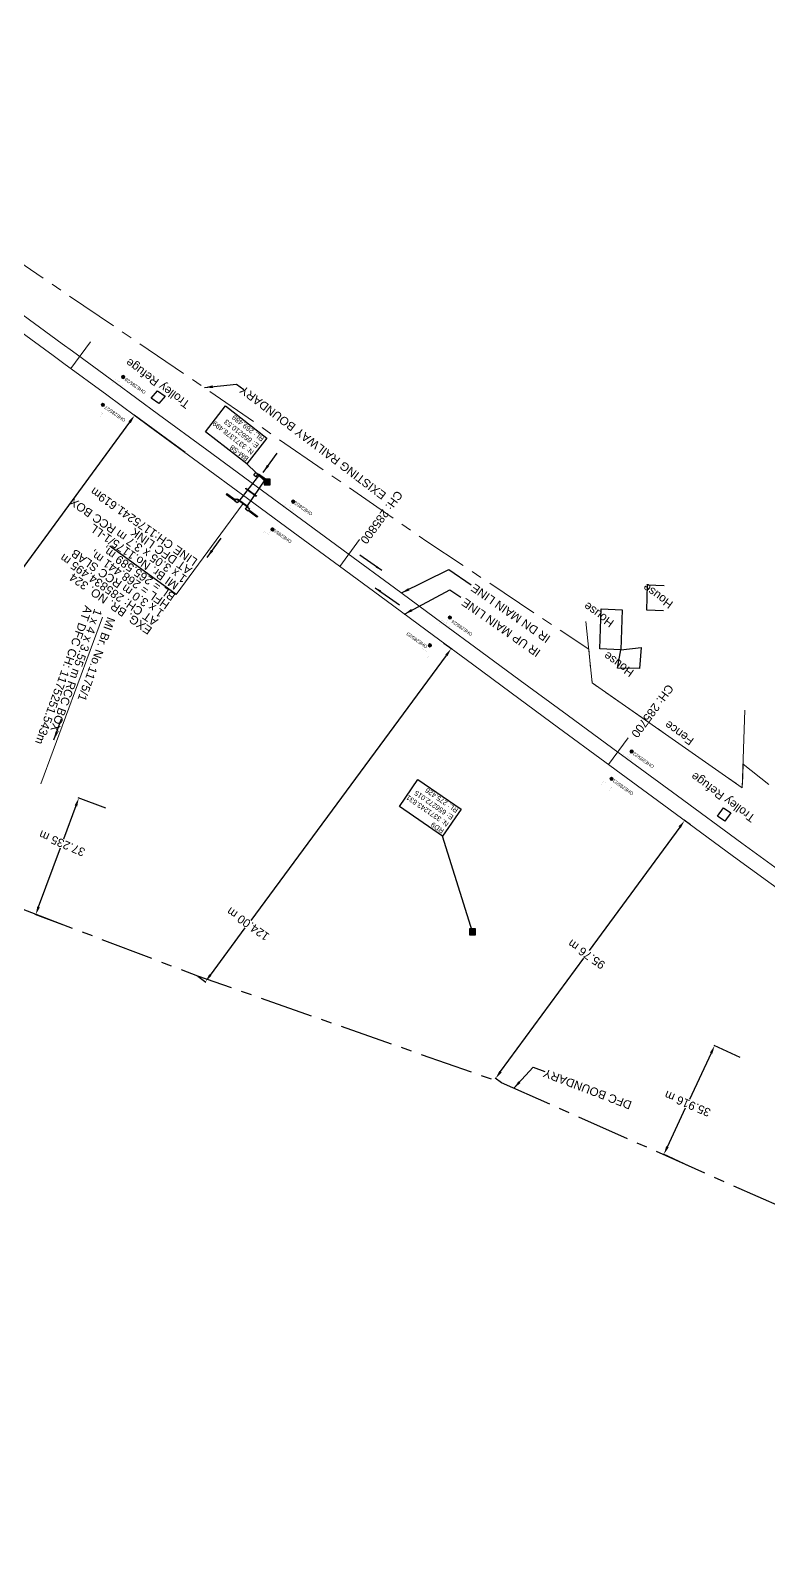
# Model space of a CAD drawing. Header units: metres. Extents: x 646303 to 662875, y 3366650 to 3378730.
# Drawn here: x 656139.7 to 656360.6, y 3371054.7 to 3371513.6 of the extents above; entities that cross this region are included whole.
import ezdxf
from ezdxf.enums import TextEntityAlignment as Align

# ---------------------------------------------------------------- set-up
doc = ezdxf.new("R2010")
doc.units = ezdxf.units.M
doc.header["$MEASUREMENT"] = 0
doc.header["$PDMODE"] = 3
doc.header["$PDSIZE"] = 0.5
doc.linetypes.add('CENTER', pattern=[50.8, 31.75, -6.35, 6.35, -6.35])
for name, color, linetype in [('Bench_Mark', 7, 'Continuous'), ('BRIDGE_PARAPET', 7, 'Continuous'), ('CULVERT_PARAPET', 7, 'Continuous'), ('DFCC Boundary', 6, 'CENTER'), ('RESIDENTIAL_BL_PUC', 251, 'Continuous'), ('RESIDENTIAL_BL_SEMI', 251, 'Continuous'), ('SFL_SOFFIT_LVL', 251, 'Continuous'), ('Side Details', 251, 'Continuous'), ('STYLEREMARK', 251, 'Continuous'), ('TROLLEY_STAND', 7, 'Continuous'), ('WING_WALL', 7, 'Continuous')]:
    doc.layers.add(name, color=color, linetype=linetype)
for name, color, linetype, lineweight in [('BOUNDARY DIMENTION', 10, 'Continuous', 0), ('BRIDGE DETAILS PLAN', 7, 'Continuous', 0), ('CANAL BOTTOM', 5, 'Continuous', 0), ('Existing Chainage', 7, 'Continuous', 0), ('Existing IR Track', 143, 'Continuous', 0), ('Existing Railway Boundary', 7, 'CENTER', 0), ('FENCE', 251, 'F-LINE', 0), ('flow direction', 7, 'Continuous', 0), ('OHE MAST', 8, 'Continuous', 0), ('OHE MAST TEXT', 8, 'Continuous', 0)]:
    doc.layers.add(name, color=color, linetype=linetype, lineweight=lineweight)
doc.styles.get("Standard").update_dxf_attribs({"font": 'arial.ttf'})
doc.styles.add('Style-Arial', font='arial.ttf')
doc.linetypes.add('F-LINE', pattern='A,0.6,["X",Standard,S=0.3,R=0,X=0,Y=-0.15],0.1', length=0.7)
doc.dimstyles.new('DIM', dxfattribs={"dimtxt": 2.5, "dimasz": 2.5, "dimexe": 0.18, "dimexo": 0.0625, "dimgap": 0.09, "dimtad": 0, "dimtih": 1, "dimtoh": 1, "dimdec": 3, "dimzin": 0, "dimdsep": 46, "dimtxsty": 'Standard', "dimcen": 0.09, "dimadec": 0, "dimazin": 0, "dimtfac": 1, "dimtdec": 3, "dimtofl": 0, "dimtmove": 0, "dimatfit": 3, "dimfxl": 1, "dimtolj": 1, "dimtzin": 0, "dimarcsym": 0})
doc.dimstyles.new('ISO-25', dxfattribs={"dimtxt": 2.5, "dimasz": 2.5, "dimexe": 1.25, "dimexo": 0.625, "dimtad": 1, "dimtxsty": 'Standard', "dimcen": 2.5, "dimadec": 0, "dimazin": 0, "dimtfac": 1, "dimtmove": 0, "dimatfit": 3, "dimfxl": 1, "dimarcsym": 0})

# ---------------------------------------------------------------- blocks, each defined once
blk = doc.blocks.new('OHE MAST')
h = blk.add_hatch(color=256)
edge = h.paths.add_edge_path()
edge.add_arc((0, 0), 0.514, 0, 360)
at = {"const_width": 0.01, "flags": 128}
for points in [[(1.5, 3.5), (1.5, 2), (-1.5, 2), (-1.5, 3.5)], [(0, 2), (0, 0)]]:
    blk.add_lwpolyline(points, dxfattribs=at)
blk.add_circle((0, 0), 0.514)
blk = doc.blocks.new('*D1461')
at = {"layer": 'BOUNDARY DIMENTION', "color": 0, "lineweight": -2, "transparency": 16777216}
for p, q in [((662242.98, 3367093.66), (662239.54, 3367088.19)), ((662244.85, 3367095.44), (662244.16, 3367095.87)), ((662233.82, 3367079.1), (662238.08, 3367085.88)), ((662233.03, 3367076.64), (662232.33, 3367077.07))]:
    blk.add_line(p, q, dxfattribs=at)
at = {"layer": 'BOUNDARY DIMENTION', "color": 0, "transparency": 16777216}
for points in [[(662242.62, 3367093.88), (662243.33, 3367093.44), (662244.31, 3367095.78)], [(662233.46, 3367079.32), (662234.17, 3367078.87), (662232.49, 3367076.98)]]:
    blk.add_solid(points, dxfattribs=at)
at = {"layer": 'Defpoints', "color": 0, "linetype": 'Continuous', "ltscale": 0.5, "transparency": 16777216}
for p in [(647418.1, 3377902.15), (647420.31, 3377900.52), (647398.68, 3377871.33)]:
    blk.add_point(p, dxfattribs=at)
at = {"layer": 'Defpoints', "color": 0, "transparency": 16777216}
for p in [(662244.31, 3367095.78), (662244.9, 3367095.41), (662233.08, 3367076.61)]:
    blk.add_point(p, dxfattribs=at)
at = {"layer": 'DFCC Boundary', "color": 0, "linetype": 'Continuous', "lineweight": -2, "ltscale": 0.5, "transparency": 16777216}
for p, q in [((647420.26, 3377900.55), (647417.96, 3377902.26)), ((647416.61, 3377900.14), (647413.17, 3377895.5)), ((647397.96, 3377874.97), (647411.54, 3377893.3)), ((647398.63, 3377871.36), (647396.32, 3377873.07))]:
    blk.add_line(p, q, dxfattribs=at)
at = {"layer": 'DFCC Boundary', "color": 0, "linetype": 'Continuous', "ltscale": 0.5, "transparency": 16777216}
for points in [[(647416.28, 3377900.39), (647416.95, 3377899.9), (647418.1, 3377902.15)], [(647397.62, 3377875.22), (647398.29, 3377874.72), (647396.47, 3377872.96)]]:
    blk.add_solid(points, dxfattribs=at)
at = {"layer": 'BOUNDARY DIMENTION', "color": 0, "transparency": 16777216, "insert": (662238.81, 3367087.03), "char_height": 2.5, "attachment_point": 5, "rotation": 145}
blk.add_mtext('\\A1;22.208 m', dxfattribs=at)
at = {"layer": 'DFCC Boundary', "color": 0, "linetype": 'Continuous', "ltscale": 0.5, "transparency": 16777216, "insert": (647412.36, 3377894.4), "char_height": 2.5, "attachment_point": 5, "rotation": 145}
blk.add_mtext('\\A1;36.332 m', dxfattribs=at)
blk = doc.blocks.new('*D1462')
at = {"layer": 'BOUNDARY DIMENTION', "color": 0, "lineweight": -2, "transparency": 16777216}
for p, q in [((662551.8, 3366887.49), (662550.44, 3366888.48)), ((662549.11, 3366886.35), (662541.43, 3366875.79)), ((662534.84, 3366866.73), (662539.82, 3366873.58)), ((662534.58, 3366863.83), (662533.22, 3366864.82))]:
    blk.add_line(p, q, dxfattribs=at)
at = {"layer": 'BOUNDARY DIMENTION', "color": 0, "transparency": 16777216}
for points in [[(662548.78, 3366886.6), (662549.45, 3366886.11), (662550.58, 3366888.38)], [(662534.5, 3366866.98), (662535.18, 3366866.49), (662533.37, 3366864.71)]]:
    blk.add_solid(points, dxfattribs=at)
at = {"layer": 'Defpoints', "color": 0, "linetype": 'Continuous', "ltscale": 0.5, "transparency": 16777216}
for p in [(647247.45, 3378028.49), (647249.19, 3378027.21), (647225.93, 3377999.21)]:
    blk.add_point(p, dxfattribs=at)
at = {"layer": 'Defpoints', "color": 0, "transparency": 16777216}
for p in [(662551.85, 3366887.45), (662533.37, 3366864.71), (662534.63, 3366863.79)]:
    blk.add_point(p, dxfattribs=at)
at = {"layer": 'DFCC Boundary', "color": 0, "linetype": 'Continuous', "lineweight": -2, "ltscale": 0.5, "transparency": 16777216}
for p, q in [((647247.71, 3378025.19), (647242.02, 3378017.45)), ((647247.5, 3378028.45), (647249.34, 3378027.1)), ((647229.16, 3377999.94), (647240.4, 3378015.24)), ((647225.98, 3377999.17), (647227.82, 3377997.82))]:
    blk.add_line(p, q, dxfattribs=at)
at = {"layer": 'DFCC Boundary', "color": 0, "linetype": 'Continuous', "ltscale": 0.5, "transparency": 16777216}
for points in [[(647247.37, 3378025.44), (647248.05, 3378024.94), (647249.19, 3378027.21)], [(647228.82, 3378000.19), (647229.49, 3377999.7), (647227.68, 3377997.93)]]:
    blk.add_solid(points, dxfattribs=at)
at = {"layer": 'BOUNDARY DIMENTION', "color": 0, "transparency": 16777216, "insert": (662540.62, 3366874.68), "char_height": 2.5, "attachment_point": 5, "rotation": 145}
blk.add_mtext('\\A1;29.264 m', dxfattribs=at)
at = {"layer": 'DFCC Boundary', "color": 0, "linetype": 'Continuous', "ltscale": 0.5, "transparency": 16777216, "insert": (647241.21, 3378016.35), "char_height": 2.5, "attachment_point": 5, "rotation": 145}
blk.add_mtext('\\A1;36.332 m', dxfattribs=at)
blk = doc.blocks.new('*D1463')
at = {"layer": 'BOUNDARY DIMENTION', "color": 0, "lineweight": -2, "transparency": 16777216}
for p, q in [((662172.51, 3367140.93), (662173.68, 3367140.19)), ((662172.2, 3367138.17), (662169.01, 3367133.1)), ((662164.89, 3367126.55), (662167.55, 3367130.78)), ((662162.55, 3367125.07), (662163.71, 3367124.34))]:
    blk.add_line(p, q, dxfattribs=at)
at = {"layer": 'BOUNDARY DIMENTION', "color": 0, "transparency": 16777216}
for points in [[(662171.85, 3367138.39), (662172.55, 3367137.95), (662173.53, 3367140.29)], [(662164.54, 3367126.77), (662165.24, 3367126.33), (662163.56, 3367124.44)]]:
    blk.add_solid(points, dxfattribs=at)
at = {"layer": 'Defpoints', "color": 0, "linetype": 'Continuous', "ltscale": 0.5, "transparency": 16777216}
for p in [(647211.24, 3378055.28), (647211.52, 3378055.08), (647189.88, 3378025.9)]:
    blk.add_point(p, dxfattribs=at)
at = {"layer": 'Defpoints', "color": 0, "transparency": 16777216}
for p in [(662172.46, 3367140.96), (662173.53, 3367140.29), (662162.49, 3367125.11)]:
    blk.add_point(p, dxfattribs=at)
at = {"layer": 'DFCC Boundary', "color": 0, "linetype": 'Continuous', "lineweight": -2, "ltscale": 0.5, "transparency": 16777216}
for p, q in [((647209.75, 3378053.28), (647208.18, 3378051.16)), ((647211.47, 3378055.12), (647211.1, 3378055.39)), ((647191.09, 3378028.11), (647206.55, 3378048.96)), ((647189.83, 3378025.93), (647189.46, 3378026.21))]:
    blk.add_line(p, q, dxfattribs=at)
at = {"layer": 'DFCC Boundary', "color": 0, "linetype": 'Continuous', "ltscale": 0.5, "transparency": 16777216}
for points in [[(647209.42, 3378053.52), (647210.09, 3378053.03), (647211.24, 3378055.28)], [(647190.76, 3378028.36), (647191.43, 3378027.86), (647189.6, 3378026.1)]]:
    blk.add_solid(points, dxfattribs=at)
at = {"layer": 'BOUNDARY DIMENTION', "color": 0, "transparency": 16777216, "insert": (662168.28, 3367131.94), "char_height": 2.5, "attachment_point": 5, "rotation": 145}
blk.add_mtext('\\A1;18.726 m', dxfattribs=at)
at = {"layer": 'DFCC Boundary', "color": 0, "linetype": 'Continuous', "ltscale": 0.5, "transparency": 16777216, "insert": (647207.37, 3378050.06), "char_height": 2.5, "attachment_point": 5, "rotation": 145}
blk.add_mtext('\\A1;36.332 m', dxfattribs=at)
blk = doc.blocks.new('*D1522')
at = {"layer": 'BOUNDARY DIMENTION', "color": 0, "lineweight": -2, "transparency": 16777216}
for p, q in [((656352.12, 3371206.16), (656344.35, 3371209.79)), ((656343.45, 3371207.45), (656336.98, 3371193.56)), ((656330.38, 3371179.43), (656335.82, 3371191.08)), ((656336.93, 3371173.61), (656329.16, 3371177.24))]:
    blk.add_line(p, q, dxfattribs=at)
at = {"layer": 'BOUNDARY DIMENTION', "color": 0, "transparency": 16777216}
for points in [[(656343.08, 3371207.62), (656343.83, 3371207.27), (656344.51, 3371209.71)], [(656330, 3371179.61), (656330.76, 3371179.26), (656329.32, 3371177.17)]]:
    blk.add_solid(points, dxfattribs=at)
at = {"layer": 'Defpoints', "color": 0, "transparency": 16777216}
for p in [(656344.51, 3371209.71), (656352.18, 3371206.13), (656336.99, 3371173.59)]:
    blk.add_point(p, dxfattribs=at)
at = {"layer": 'BOUNDARY DIMENTION', "color": 0, "transparency": 16777216, "insert": (656336.4, 3371192.32), "char_height": 2.5, "attachment_point": 5, "rotation": 157}
blk.add_mtext('\\A1;35.916 m', dxfattribs=at)
blk = doc.blocks.new('*D1523')
at = {"layer": 'BOUNDARY DIMENTION', "color": 0, "lineweight": -2, "transparency": 16777216}
for p, q in [((656162.23, 3371280.85), (656153.92, 3371283.92)), ((656153.22, 3371281.51), (656149.54, 3371271.56)), ((656142.05, 3371251.27), (656148.59, 3371268.99)), ((656149.32, 3371245.92), (656141.01, 3371248.99))]:
    blk.add_line(p, q, dxfattribs=at)
at = {"layer": 'BOUNDARY DIMENTION', "color": 0, "transparency": 16777216}
for points in [[(656152.83, 3371281.66), (656153.61, 3371281.37), (656154.09, 3371283.86)], [(656141.66, 3371251.42), (656142.44, 3371251.13), (656141.18, 3371248.93)]]:
    blk.add_solid(points, dxfattribs=at)
at = {"layer": 'Defpoints', "color": 0, "transparency": 16777216}
for p in [(656154.09, 3371283.86), (656162.29, 3371280.83), (656149.38, 3371245.9)]:
    blk.add_point(p, dxfattribs=at)
at = {"layer": 'BOUNDARY DIMENTION', "color": 0, "transparency": 16777216, "insert": (656149.07, 3371270.27), "char_height": 2.5, "attachment_point": 5, "rotation": 157}
blk.add_mtext('\\A1;37.235 m', dxfattribs=at)
blk = doc.blocks.new('*D1778')
at = {"layer": 'Defpoints', "color": 0, "linetype": 'Continuous', "ltscale": 0.5, "transparency": 16777216}
for p in [(656335.53, 3371277.14), (656337.35, 3371275.81), (656280.73, 3371198.58)]:
    blk.add_point(p, dxfattribs=at)
at = {"layer": 'DFCC Boundary', "color": 0, "linetype": 'Continuous', "lineweight": -2, "ltscale": 0.5, "transparency": 16777216}
for p, q in [((656334.05, 3371275.13), (656306.95, 3371238.16)), ((656337.3, 3371275.85), (656335.38, 3371277.25)), ((656280.39, 3371201.93), (656305.33, 3371235.95)), ((656280.68, 3371198.62), (656278.76, 3371200.02))]:
    blk.add_line(p, q, dxfattribs=at)
at = {"layer": 'DFCC Boundary', "color": 0, "linetype": 'Continuous', "ltscale": 0.5, "transparency": 16777216}
for points in [[(656333.72, 3371275.37), (656334.39, 3371274.88), (656335.53, 3371277.14)], [(656280.05, 3371202.18), (656280.72, 3371201.68), (656278.91, 3371199.91)]]:
    blk.add_solid(points, dxfattribs=at)
at = {"layer": 'DFCC Boundary', "color": 0, "linetype": 'Continuous', "ltscale": 0.5, "transparency": 16777216, "insert": (656306.14, 3371237.05), "char_height": 2.5, "attachment_point": 5, "rotation": 145}
blk.add_mtext('\\A1;95.76 m', dxfattribs=at)
blk = doc.blocks.new('*D1779')
at = {"layer": 'Defpoints', "color": 0, "linetype": 'Continuous', "ltscale": 0.5, "transparency": 16777216}
for p in [(656263.37, 3371330.27), (656265.64, 3371328.6), (656189.72, 3371230.51)]:
    blk.add_point(p, dxfattribs=at)
at = {"layer": 'DFCC Boundary', "color": 0, "linetype": 'Continuous', "lineweight": -2, "ltscale": 0.5, "transparency": 16777216}
for p, q in [((656263.42, 3371330.24), (656265.79, 3371328.49)), ((656264.16, 3371326.58), (656205.57, 3371247.23)), ((656193.48, 3371230.85), (656203.95, 3371245.03)), ((656189.77, 3371230.48), (656192.14, 3371228.73))]:
    blk.add_line(p, q, dxfattribs=at)
at = {"layer": 'DFCC Boundary', "color": 0, "linetype": 'Continuous', "ltscale": 0.5, "transparency": 16777216}
for points in [[(656263.82, 3371326.83), (656264.49, 3371326.34), (656265.64, 3371328.6)], [(656193.14, 3371231.1), (656193.81, 3371230.6), (656191.99, 3371228.84)]]:
    blk.add_solid(points, dxfattribs=at)
at = {"layer": 'DFCC Boundary', "color": 0, "linetype": 'Continuous', "ltscale": 0.5, "transparency": 16777216, "insert": (656204.76, 3371246.13), "char_height": 2.5, "attachment_point": 5, "rotation": 145}
blk.add_mtext('\\A1;124.00 m', dxfattribs=at)
blk = doc.blocks.new('*D1780')
at = {"layer": 'Defpoints', "color": 0, "linetype": 'Continuous', "ltscale": 0.5, "transparency": 16777216}
for p in [(656170.78, 3371398.39), (656185.96, 3371387.24), (656096.9, 3371265.91)]:
    blk.add_point(p, dxfattribs=at)
at = {"layer": 'DFCC Boundary', "color": 0, "linetype": 'Continuous', "lineweight": -2, "ltscale": 0.5, "transparency": 16777216}
for p, q in [((656185.91, 3371387.28), (656170.63, 3371398.5)), ((656169.3, 3371396.37), (656098, 3371299.24)), ((656083.2, 3371279.07), (656096.38, 3371297.04)), ((656096.85, 3371265.95), (656081.57, 3371277.16))]:
    blk.add_line(p, q, dxfattribs=at)
at = {"layer": 'DFCC Boundary', "color": 0, "linetype": 'Continuous', "ltscale": 0.5, "transparency": 16777216}
for points in [[(656168.96, 3371396.62), (656169.64, 3371396.13), (656170.78, 3371398.39)], [(656082.86, 3371279.32), (656083.53, 3371278.83), (656081.72, 3371277.06)]]:
    blk.add_solid(points, dxfattribs=at)
at = {"layer": 'DFCC Boundary', "color": 0, "linetype": 'Continuous', "ltscale": 0.5, "transparency": 16777216, "insert": (656097.19, 3371298.14), "char_height": 2.5, "attachment_point": 5, "rotation": 145}
blk.add_mtext('\\A1;150.51 m', dxfattribs=at)
blk = doc.blocks.new('BM')
blk.add_hatch(color=256).paths.add_polyline_path([(-0.88, 0.88), (-0.88, -0.88), (0.88, -0.88), (0.88, 0.88)])
for p, q in [((0.88, 0.88), (-0.88, 0.88)), ((-0.88, 0.88), (-0.88, -0.88)), ((0.88, -0.88), (0.88, 0.88)), ((-0.88, -0.88), (0.88, -0.88))]:
    blk.add_line(p, q)

msp = doc.modelspace()

# ---------------------------------------------------------------- linework, layer by layer
msp.add_line((656183.2626, 3371344.7489), (656163.4261, 3371359.3095))
at = {"layer": 'BRIDGE DETAILS PLAN', "color": 10}
msp.add_line((656161.2055, 3371338.0505), (656142.7583, 3371288.1211), dxfattribs=at)
at = {"layer": 'BRIDGE DETAILS PLAN', "color": 7, "linetype": 'Continuous', "lineweight": 0, "flags": 128}
msp.add_lwpolyline([(656203.2635, 3371371.9972), (656183.2626, 3371344.7489)], dxfattribs=at)
at = {"layer": 'BRIDGE_PARAPET', "linetype": 'Continuous'}
msp.add_polyline3d([(656204.767, 3371370.91, 270.095), (656204.828, 3371371.023, 270.089), (656201.631, 3371373.335, 270.087), (656201.5699, 3371373.2219, 270.087)], close=True, dxfattribs=at)
at = {"layer": 'CULVERT_PARAPET', "linetype": 'Continuous'}
for points in [[(656210.174, 3371379.026, 269.65), (656207.793, 3371380.739, 269.667), (656207.911, 3371380.955, 268.448), (656210.292, 3371379.242, 268.448)], [(656204.081, 3371376.482, 269.839), (656204.096, 3371376.611, 269.808), (656207.265, 3371374.313, 269.805), (656207.2496, 3371374.1804, 269.805)]]:
    msp.add_polyline3d(points, close=True, dxfattribs=at)
at = {"layer": 'DFCC Boundary', "ltscale": 0.5, "flags": 128}
msp.add_lwpolyline([(662565.6431, 3366842.0459), (662548.217, 3366854.2838), (662532.9064, 3366864.9999), (662517.5595, 3366875.7415), (662503.9915, 3366885.2805), (662490.4749, 3366894.7833), (662474.3945, 3366906.0736), (662458.24, 3366917.4159), (662441.4584, 3366929.1606), (662424.5366, 3366941.0035), (662407.7649, 3366952.7786), (662401.9048, 3366956.8928), (662320.9687, 3367015.5234), (662173.0911, 3367118.297), (662018.0169, 3367217.942), (662022.9408, 3367225.2355), (661945.6773, 3367280.5926), (661744.5178, 3367412.7853), (661728.4159, 3367389.8783), (661409.5023, 3367613.7762), (661431.3001, 3367645.1669), (661427.7408, 3367647.6718), (661418.8583, 3367653.9104), (661409.9095, 3367660.1956), (661395.2505, 3367670.5394), (661384.8196, 3367677.9127), (661375.1078, 3367684.7268), (661367.5374, 3367690.0517), (661358.0886, 3367696.6907), (661348.6239, 3367703.3322), (661344.5162, 3367706.2202), (661344.9668, 3367706.8618), (661335.3627, 3367713.6144), (661327.3851, 3367719.2077), (661318.2791, 3367725.5812), (661309.8813, 3367731.4842), (661284.4315, 3367749.4044), (661267.3402, 3367761.4491), (661243.4783, 3367778.4888), (661216.7453, 3367741.0546), (661213.241, 3367743.5572), (661195.5836, 3367756.6071), (661177.9702, 3367769.626), (661156.4467, 3367785.8356), (661148.0607, 3367792.1995), (661133.6905, 3367803.0041), (661119.5191, 3367813.6733), (661105.6946, 3367823.9215), (661093.9054, 3367832.6241), (661077.5228, 3367844.5054), (661061.2799, 3367856.285), (661045.32, 3367867.5775), (661029.0726, 3367879.0734), (661013.2584, 3367890.1762), (660997.2782, 3367901.3956), (660980.9788, 3367912.8451), (660964.6327, 3367924.3276), (660947.3461, 3367936.4864), (660930.1333, 3367948.5934), (660912.5707, 3367960.9093), (660894.9306, 3367973.2796), (660877.6422, 3367985.4277), (660860.2634, 3367997.6393), (660842.9781, 3368009.8166), (660825.4983, 3368022.131), (660811.339, 3368032.2028), (660797.4119, 3368042.1094), (660782.5128, 3368052.5993), (660767.4808, 3368063.1827), (660751.0012, 3368074.7254), (660734.3125, 3368086.4147), (660719.3275, 3368096.9585), (660704.3795, 3368107.4761), (660688.7093, 3368118.477), (660672.9397, 3368129.5475), (660655.797, 3368141.5941), (660638.5652, 3368153.7032), (660622.8618, 3368164.7374), (660607.1396, 3368175.7847), (660591.9852, 3368186.3839), (660576.7315, 3368197.0526), (660560.3095, 3368208.6108), (660544.116, 3368220.0082), (660528.3397, 3368231.0748), (660512.5414, 3368242.1568), (660497.4509, 3368252.7533), (660482.4222, 3368263.3065), (660466.968, 3368274.1704), (660451.6169, 3368284.9618), (660435.5277, 3368296.2674), (660419.4587, 3368307.5588), (660403.2343, 3368318.9753), (660387.0692, 3368330.3501), (660371.9016, 3368340.9863), (660362.0092, 3368347.9233), (660341.7308, 3368362.192), (660326.8725, 3368372.6492), (660312.0627, 3368383.0453), (660297.0115, 3368393.6109), (660281.2321, 3368404.7091), (660265.4328, 3368415.8212), (660253.8818, 3368423.9326), (660242.0763, 3368432.2231), (660226.6332, 3368443.1155), (660211.0272, 3368454.1226), (660195.2302, 3368465.2236), (660179.3654, 3368476.3723), (660162.5154, 3368488.1794), (660145.4635, 3368500.1281), (660129.3603, 3368511.4565), (660113.1961, 3368522.8278), (660097.2382, 3368534.0507), (660081.2523, 3368545.2932), (660064.458, 3368557.1251), (660047.7677, 3368568.8837), (660032.4691, 3368579.6352), (660017.2758, 3368590.3126), (660000.1632, 3368602.3052), (659983.0731, 3368614.282), (659967.2319, 3368625.4031), (659951.3427, 3368636.5582), (659932.0647, 3368650.1756), (659913.1258, 3368663.5536), (659898.2493, 3368674.0163), (659881.7667, 3368685.6055), (659866.0047, 3368696.7435), (659850.3373, 3368707.8146), (659834.6333, 3368718.8575), (659818.6461, 3368730.0995), (659804.3398, 3368740.181), (659789.9481, 3368750.3227), (659772.9194, 3368762.3136), (659755.8766, 3368774.3145), (659741.0752, 3368784.7603), (659726.3396, 3368795.1596), (659712.011, 3368805.2432), (659697.6029, 3368815.3827), (659684.3535, 3368824.7302), (659671.1528, 3368834.0432), (659654.2885, 3368845.8933), (659636.8714, 3368858.1319), (659622.1467, 3368868.7872), (659608.2832, 3368878.8192), (659592.7424, 3368889.7844), (659576.9096, 3368900.9551), (659562.5868, 3368911.0537), (659553.5917, 3368917.3959), (659534.7433, 3368930.6917), (659521.2685, 3368940.2021), (659508.0292, 3368949.5538), (659494.8098, 3368958.8914), (659481.3273, 3368968.4018), (659467.9498, 3368977.8382), (659454.4923, 3368987.2582), (659440.7837, 3368996.854), (659425.5597, 3369007.614), (659410.0492, 3369018.5753), (659397.5675, 3369027.3641), (659384.5623, 3369036.5214), (659370.5054, 3369046.4276), (659356.4132, 3369056.3585), (659342.3201, 3369066.3092), (659331.8447, 3369073.7055), (659314.7098, 3369085.825), (659301.2296, 3369095.3614), (659287.1805, 3369105.2924), (659273.0852, 3369115.2561), (659259.8762, 3369124.5882), (659246.575, 3369133.9855), (659233.3676, 3369143.319), (659220.1207, 3369152.6803), (659206.3404, 3369162.3938), (659192.4106, 3369172.2127), (659178.3672, 3369182.1367), (659164.3785, 3369192.022), (659162.9385, 3369193.0388), (659183.6795, 3369222.4635), (659172.119, 3369230.6258), (659159.1298, 3369239.7969), (659148.6068, 3369247.2055), (659138.0069, 3369254.6684), (659119.1994, 3369267.9214), (659100.365, 3369281.1933), (659085.533, 3369291.6533), (659070.676, 3369302.1309), (659061.4534, 3369308.6334), (659052.1019, 3369315.2268), (659038.8969, 3369324.5617), (659025.7603, 3369333.8483), (659012.2746, 3369343.3047), (659000.2935, 3369351.7058), (658985.7542, 3369361.9126), (658972.701, 3369371.0824), (658959.9309, 3369380.1093), (658947.2513, 3369389.0721), (658932.3759, 3369399.5827), (658921.8345, 3369407.031), (658905.9406, 3369418.2511), (658894.3687, 3369426.4196), (658881.1048, 3369435.7663), (658867.8714, 3369445.0915), (658853.3089, 3369455.3761), (658838.9326, 3369465.5292), (658823.5657, 3369476.1988), (658807.8953, 3369487.0791), (658792.9935, 3369497.6726), (658789.1301, 3369500.4191), (658764.5252, 3369517.7675), (658750.6615, 3369527.5465), (658735.8772, 3369537.9899), (658721.0329, 3369548.4756), (658706.8044, 3369558.4963), (658692.4812, 3369568.5836), (658679.0099, 3369578.0951), (658665.5152, 3369587.6232), (658651.2818, 3369597.6569), (658636.9905, 3369607.7316), (658622.1701, 3369618.1873), (658607.4224, 3369628.5918), (658593.6263, 3369638.3112), (658579.8399, 3369648.0238), (658566.1309, 3369657.6871), (658552.3621, 3369667.3926), (658537.8692, 3369677.626), (658523.3279, 3369687.8934), (658509.6438, 3369697.5459), (658495.8531, 3369707.2734), (658481.9269, 3369717.1048), (658467.9459, 3369726.9748), (658454.4251, 3369736.5125), (658440.9599, 3369746.011), (658427.1565, 3369755.7285), (658413.3787, 3369765.428), (658398.646, 3369775.8103), (658383.9067, 3369786.1972), (658371.4552, 3369794.9743), (658359.0483, 3369803.72), (658345.546, 3369813.2195), (658332.0048, 3369822.7464), (658318.5168, 3369832.2514), (658305.0219, 3369841.7615), (658291.2617, 3369851.4373), (658277.4987, 3369861.115), (658264.1625, 3369870.4871), (658250.7424, 3369879.918), (658237.5823, 3369889.1736), (658224.3865, 3369898.4543), (658209.4318, 3369909.0033), (658194.5636, 3369919.4914), (658180.151, 3369929.6325), (658165.7287, 3369939.7804), (658156.9292, 3369945.9856), (658133.9487, 3369962.1448), (658109.9616, 3369979.0407), (658086.1386, 3369995.8212), (658069.4823, 3370007.553), (658052.6981, 3370019.3752), (658033.9581, 3370032.6043), (658015.0826, 3370045.9289), (657994.939, 3370060.1316), (657974.6985, 3370074.4026), (657960.2252, 3370084.5842), (657945.643, 3370094.8424), (657928.629, 3370106.7917), (657911.5911, 3370118.7415), (657890.9691, 3370133.2895), (657870.7134, 3370147.5792), (657850.3966, 3370161.8284), (657830.1146, 3370176.0529), (657812.1714, 3370188.7253), (657794.2418, 3370201.388), (657775.9501, 3370214.2546), (657757.6685, 3370227.1142), (657736.4935, 3370242.019), (657715.8063, 3370256.5806), (657697.09, 3370269.7238), (657676.8418, 3370283.9453), (657670.0518, 3370288.7482), (657661.5164, 3370294.7857), (657642.367, 3370308.2307), (657623.1765, 3370321.7045), (657605.0199, 3370334.4839), (657586.8248, 3370347.2905), (657568.2781, 3370360.3555), (657549.69, 3370373.4497), (657534.1551, 3370384.3835), (657518.595, 3370395.335), (657503.5822, 3370405.9238), (657488.6113, 3370416.483), (657477.4694, 3370424.3177), (657456.7199, 3370394.899), (657452.1854, 3370398.0875), (657436.4649, 3370409.1418), (657420.2829, 3370420.542), (657404.1975, 3370431.8742), (657387.5582, 3370443.5761), (657370.8643, 3370455.3165), (657356.3586, 3370465.5498), (657342.0257, 3370475.6612), (657334.1018, 3370481.2282), (657342.1648, 3370492.6732), (657327.3432, 3370503.0861), (657304.5869, 3370519.0736), (657286.4992, 3370531.7939), (657268.5013, 3370544.451), (657251.4778, 3370556.4153), (657234.5183, 3370568.3346), (657219.7856, 3370578.7204), (657205.1604, 3370589.0304), (657189.9505, 3370599.7163), (657174.7446, 3370610.3994), (657157.229, 3370622.7139), (657139.8436, 3370634.9368), (657122.2775, 3370647.282), (657104.8724, 3370659.514), (657088.6726, 3370670.9041), (657072.3463, 3370682.3832), (657052.4463, 3370696.3561), (657032.2468, 3370710.5392), (657017.2111, 3370721.1335), (657002.3465, 3370731.6074), (656985.5169, 3370743.3847), (656968.6279, 3370755.2036), (656952.6202, 3370766.4469), (656936.5129, 3370777.7603), (656917.7376, 3370790.961), (656898.7021, 3370804.3447), (656880.5471, 3370817.1216), (656862.3859, 3370829.9029), (656845.3825, 3370841.8619), (656828.6857, 3370853.6052), (656810.2968, 3370866.5434), (656792.0928, 3370879.3517), (656770.106, 3370894.8035), (656748.097, 3370910.271), (656728.4902, 3370924.0664), (656709.0221, 3370937.7643), (656692.8289, 3370949.1481), (656676.4723, 3370960.6469), (656657.4402, 3370974.0598), (656638.281, 3370987.5622), (656621.3401, 3370999.4861), (656604.5392, 3371011.3113), (656585.7485, 3371024.5046), (656566.9099, 3371037.7317), (656537.298, 3371058.585), (656532.701, 3371052.0376), (656368.7794, 3371159.4659), (656280.7288, 3371198.5806), (656189.7218, 3371230.5142), (656096.9021, 3371265.9123), (656004.8733, 3371310.8246), (655917.3616, 3371369.3401), (655838.0052, 3371438.656), (655768.8371, 3371518.5854), (655712.6719, 3371608.6179), (655647.9895, 3371736.3311)], dxfattribs=at)
at = {"layer": 'Existing Chainage', "color": 0, "linetype": 'Continuous', "lineweight": 13, "flags": 128}
for points in [[(656157.6147, 3371420.4924), (656151.6897, 3371412.4368)], [(656238.1896, 3371361.2525), (656232.2578, 3371353.2019)], [(656318.6533, 3371301.9155), (656312.7404, 3371293.8509)]]:
    msp.add_lwpolyline(points, dxfattribs=at)
at = {"layer": 'Existing IR Track', "flags": 128}
for points in [[(656134.0716, 3371430.9749), (656149.147, 3371419.8895), (656152.1577, 3371417.7012), (656164.9503, 3371408.2834), (656177.972, 3371398.698), (656192.4133, 3371388.068), (656207.1628, 3371377.2111), (656220.7826, 3371367.2435), (656234.7535, 3371356.9923), (656248.6524, 3371346.7572), (656262.7829, 3371336.3514), (656274.5028, 3371327.7315), (656286.2434, 3371319.0964), (656300.3071, 3371308.7573), (656313.9929, 3371298.696), (656333.3846, 3371284.4777), (656352.6935, 3371270.3203), (656369.09, 3371258.3463)], [(656131.5508, 3371427.2113), (656146.3741, 3371416.3431), (656149.5736, 3371413.9931), (656162.4374, 3371404.5317), (656175.3311, 3371395.0482), (656189.9178, 3371384.3411), (656204.5869, 3371373.5737), (656218.2717, 3371363.4988), (656232.1814, 3371353.2581), (656246.1265, 3371342.9832), (656260.2839, 3371332.552), (656271.9571, 3371323.9339), (656283.598, 3371315.3396), (656297.7319, 3371304.9155), (656311.5969, 3371294.6897), (656330.7961, 3371280.6127), (656350.2087, 3371266.3802), (656366.4943, 3371254.4723)]]:
    msp.add_lwpolyline(points, dxfattribs=at)
at = {"layer": 'Existing Railway Boundary', "ltscale": 0.5, "flags": 128}
msp.add_lwpolyline([(655695.3663, 3371793.5754), (655711.513, 3371783.725), (655837.338, 3371666.516), (655896.664, 3371625.403), (655948.651, 3371583.092), (656061.421, 3371499.73), (656120.179, 3371458.709), (656118.6808, 3371456.563), (656134.1953, 3371445.8056), (656188.091, 3371409.1919), (656258.3483, 3371360.6965), (656306.8076, 3371328.3967), (656307.819, 3371318.333), (656341.8204, 3371294.614), (656352.8104, 3371286.9291), (656353.0349, 3371293.9581), (656399.4885, 3371257.2079), (656467.3874, 3371205.4259), (656519.3943, 3371165.6705), (656561.1332, 3371134.4643), (656696.879, 3371057.135), (656765.103, 3370991.786), (657190.218, 3370693.611), (657248.163, 3370651.07), (657303.369, 3370611.936), (657357.203, 3370574.315), (657469.447, 3370495.885), (657520.561, 3370458.991), (657571.453, 3370422.647), (657746.082, 3370302.773), (657804.987, 3370261.127), (657862.698, 3370218.121), (657973.403, 3370140.319), (658020.448, 3370106.576)], dxfattribs=at)
at = {"layer": 'FENCE'}
for p, q in [((656307.819, 3371318.333, 268.703), (656305.9732, 3371336.6991, 268.1387)), ((656352.811, 3371286.947, 269.031), (656307.819, 3371318.333, 268.703)), ((656353.552, 3371310.149, 269.148), (656352.811, 3371286.947, 269.031))]:
    msp.add_line(p, q, dxfattribs=at)
at = {"layer": 'RESIDENTIAL_BL_PUC', "linetype": 'Continuous'}
msp.add_polyline3d([(656322.546, 3371328.912, 270.709), (656321.993, 3371322.663, 270.616), (656315.382, 3371322.756, 270.683), (656316.387, 3371328.213, 269.977)], close=True, dxfattribs=at)
at = {"layer": 'RESIDENTIAL_BL_SEMI', "linetype": 'Continuous'}
msp.add_polyline3d([(656329.1647, 3371339.9501, 270.042), (656324.168, 3371340.132, 270.042), (656324.443, 3371347.688, 270.093), (656329.4397, 3371347.5061, 270.093)], dxfattribs=at)
msp.add_polyline3d([(656316.807, 3371340.226, 270.105), (656316.387, 3371328.213, 269.977), (656310.156, 3371328.487, 269.989), (656310.576, 3371340.5007, 269.989)], close=True, dxfattribs=at)
at = {"layer": 'SFL_SOFFIT_LVL', "linetype": 'Continuous'}
for points in [[(656208.194, 3371380.762, 268.306), (656202.043, 3371372.763, 269.312)], [(656204.389, 3371371.052, 269.306), (656210.082, 3371379.427, 268.259)]]:
    msp.add_polyline3d(points, dxfattribs=at)
at = {"layer": 'STYLEREMARK'}
for p, q in [((656209.9836, 3371378.5741, 269.746), (656204.4162, 3371383.893, 397.8593)), ((656272.015, 3371243.831), (656263.0275, 3371272.4439, 397.8593))]:
    msp.add_line(p, q, dxfattribs=at)
at = {"layer": 'STYLEREMARK', "linetype": 'Continuous', "elevation": 397.8593}
for points in [[(656192.0103, 3371393.4954), (656198.0187, 3371401.2374), (656210.4122, 3371391.6191), (656204.4038, 3371383.8771)], [(656250.1056, 3371281.3398), (656255.6627, 3371289.4119), (656268.5846, 3371280.5159), (656263.0275, 3371272.4439)]]:
    msp.add_lwpolyline(points, close=True, dxfattribs=at)
at = {"layer": 'TROLLEY_STAND', "linetype": 'Continuous'}
for points in [[(656178.034, 3371401.94, 269.679), (656175.73, 3371403.609, 269.738), (656177.63, 3371405.821, 269.706), (656179.9345, 3371404.1516, 269.706)], [(656349.386, 3371279.437, 269.796), (656347.62, 3371276.952, 269.954), (656345.422, 3371278.436, 269.908), (656347.1904, 3371280.9243, 269.908)]]:
    msp.add_polyline3d(points, close=True, dxfattribs=at)
at = {"layer": 'WING_WALL', "linetype": 'Continuous'}
for points in [[(656207.139, 3371380.024, 269.75), (656206.469, 3371380.514, 269.755), (656207.076, 3371381.374, 269.757), (656207.746, 3371380.884, 269.757)], [(656200.778, 3371372.812, 269.759), (656198.319, 3371374.593, 269.739), (656198.465, 3371375.027, 269.752), (656200.9241, 3371373.246, 269.752)], [(656211.016, 3371378.479, 269.759), (656210.395, 3371377.627, 269.734), (656209.673, 3371378.148, 269.746), (656210.2942, 3371379.0002, 269.746)], [(656201.285, 3371373.42, 270.052), (656202.001, 3371372.843, 270.05), (656201.529, 3371372.205, 270.036), (656200.813, 3371372.782, 270.036)], [(656204.044, 3371370.38, 270.073), (656204.507, 3371371.031, 270.083), (656205.228, 3371370.431, 270.083), (656204.765, 3371369.7799, 270.083)], [(656207.373, 3371367.917, 269.741), (656205.003, 3371369.759, 269.748), (656205.317, 3371369.994, 269.831), (656207.687, 3371368.152, 269.831)]]:
    msp.add_polyline3d(points, close=True, dxfattribs=at)

# ---------------------------------------------------------------- block references
at = {"layer": 'Bench_Mark'}
for p in [(656210.5297, 3371378.4847, 268.9741), (656272.0147, 3371243.8167, 268.9741)]:
    msp.add_blockref('BM', p, dxfattribs=at)
at = {"layer": 'OHE MAST', "color": 2, "rotation": 143.3908318566117}
for p in [(656167.376, 3371409.929), (656161.314, 3371401.557), (656218.315, 3371372.598), (656212.068, 3371364.291), (656265.227, 3371337.882), (656259.248, 3371329.565), (656319.661, 3371297.784), (656313.661, 3371289.572)]:
    msp.add_blockref('OHE MAST', p, dxfattribs=at)

# ---------------------------------------------------------------- texts
at = {"layer": 'BRIDGE DETAILS PLAN', "color": 190}
for s, p in [('LINE CH:1175241.619m', (656189.8559, 3371355.2149)), ('1 x 3.05 x 3.7 m RCC BOX', (656186.6412, 3371350.0857)), (' MI Br. No.1175/1-LL', (656185.0338, 3371347.5212)), ('AT DFC LINK ', (656188.2486, 3371352.6503))]:
    msp.add_text(s, height=2.5, rotation=145, dxfattribs=at).set_placement(p)
at = {"layer": 'BRIDGE DETAILS PLAN'}
for s, p in [('AT CH: 285834.495 m', (656178.0345, 3371337.2182)), ('1 x 3.0 m RCC SLAB', (656179.7958, 3371339.749)), ('HFL = 268.441 m,', (656181.5292, 3371342.249)), ('BL = 265.589 m, ', (656183.2626, 3371344.7489)), ('EXG. BR. NO. 324', (656176.2745, 3371334.6581))]:
    msp.add_text(s, height=2.5, rotation=145, dxfattribs=at).set_placement(p)
at = {"layer": 'BRIDGE DETAILS PLAN', "color": 10}
for s, p in [('AT DFC CH: 1175251.543m', (656155.9484, 3371341.6957)), ('1 x 4 x 3.55 m RCC BOX', (656158.813, 3371340.7185)), (' MI Br. No.1175/1', (656163.0412, 3371339.1781))]:
    msp.add_text(s, height=2.5, rotation=250.001961, dxfattribs=at).set_placement(p)
at = {"layer": 'DFCC Boundary', "linetype": 'Continuous', "ltscale": 5}
msp.add_text('DFC BOUNDARY', height=2.5, rotation=159.16356, dxfattribs=at).set_placement((656319.9246, 3371192.8869))
at = {"layer": 'Existing Chainage', "color": 0, "linetype": 'Continuous', "lineweight": 0, "char_height": 2.5, "attachment_point": 6, "line_spacing_factor": 0.6, "style": 'Style-Arial'}
for s, insert, rotation in [('CH: 285800', (656239.234, 3371360.4015), 233.616734), ('CH: 285700', (656320.3993, 3371302.386), 233.751622)]:
    msp.add_mtext(s, dxfattribs=dict(at, insert=insert, rotation=rotation))
at = {"layer": 'Existing IR Track', "color": 7, "lineweight": 0}
for s, p in [('IR DN MAIN LINE', (656271.9764, 3371347.1737, 1185.3248)), ('IR UP MAIN LINE', (656269.1812, 3371342.8388, 1185.3248))]:
    msp.add_text(s, height=2.5, rotation=145, dxfattribs=at).set_placement(p, align=Align.MIDDLE_RIGHT)
at = {"layer": 'Existing Railway Boundary', "linetype": 'Continuous', "ltscale": 5}
msp.add_text('EXISTING RAILWAY BOUNDARY', height=2.5, rotation=142.881838, dxfattribs=at).set_placement((656246.3753, 3371375.0175))
at = {"layer": 'OHE MAST TEXT'}
for s, p in [('OHE285/28', (656170.9781, 3371407.275)), ('OHE285/27', (656164.9161, 3371398.903)), ('OHE285/26', (656220.9261, 3371370.8443)), ('OHE285/25', (656214.6791, 3371362.5373)), ('OHE285/24', (656268.8505, 3371334.779)), ('OHE285/23', (656255.3667, 3371331.0933)), ('OHE285/22', (656323.1941, 3371295.1927)), ('OHE285/21', (656317.0542, 3371287.1204))]:
    msp.add_text(s, height=1, rotation=145, dxfattribs=at).set_placement(p, align=Align.MIDDLE_CENTER)
at = {"layer": 'Side Details'}
for s, p in [('Trolley Refuge', (656187.6333, 3371402.3032)), ('House', (656332.3011, 3371342.3913)), ('House', (656314.5947, 3371336.7793)), ('House', (656320.5898, 3371321.9337, 270.6655)), ('Fence', (656338.542, 3371301.4893)), ('Trolley Refuge', (656356.9375, 3371278.4161))]:
    msp.add_text(s, height=2.5, rotation=144.100313, dxfattribs=at).set_placement(p)
at = {"layer": 'STYLEREMARK', "linetype": 'Continuous', "char_height": 1.5, "width": 25.715213, "attachment_point": 2}
for s, insert, rotation in [('\\pxql;BM-S8\\PN: 3371378.499\\PE: 656210.53\\PRL: 269.489', (656194.0457, 3371392.4514), 142.185843), ('\\pxql;RD9\\PN: 3371243.831\\PE: 656272.015\\PRL: 275.426', (656252.1973, 3371280.4136), 145.455006)]:
    msp.add_mtext(s, dxfattribs=dict(at, insert=insert, rotation=rotation))

# ---------------------------------------------------------------- dimensions: what is measured, and where the dimension line sits
at = {"layer": 'BOUNDARY DIMENTION'}
for base, p1, p2, angle, picture, middle, turn in [((662173.529, 3367140.2883), (662162.4923, 3367125.1074), (662172.4611, 3367140.9598), 57.836172, '*D1463', (662168.2806, 3367131.9424), 145), ((662533.3681, 3366864.7117), (662551.8505, 3366887.4548), (662534.6347, 3366863.7903), 233.96428, '*D1462', (662540.6227, 3366874.6837), 145), ((662244.3078, 3367095.7789), (662233.0795, 3367076.6056), (662244.9018, 3367095.4054), 57.836172, '*D1461', (662238.8082, 3367087.0333), 145), ((656154.086, 3371283.8557), (656149.3829, 3371245.898), (656162.2875, 3371280.8256), 69.722402, '*D1523', (656149.0677, 3371270.2734), 157), ((656344.5123, 3371209.7123), (656336.9887, 3371173.5883), (656352.1783, 3371206.1345), 64.981074, '*D1522', (656336.3969, 3371192.3238), 157)]:
    dim = msp.add_linear_dim(base=base, p1=p1, p2=p2, angle=angle, dimstyle='DIM', override={"dimpost": ' m'}, dxfattribs=at)
    dim.commit()
    dim.dimension.update_dxf_attribs({"geometry": picture, "text_midpoint": middle, "dimtype": 129, "text_rotation": turn})
at = {"layer": 'DFCC Boundary', "linetype": 'Continuous', "ltscale": 0.5}
for base, p1, p2, angle, picture, middle in [((656170.7794, 3371398.3893), (656096.9021, 3371265.9123), (656185.963, 3371387.2441), 53.720297, '*D1780', (656097.1923, 3371298.1382)), ((656265.6428, 3371328.5956), (656189.7218, 3371230.5142), (656263.3714, 3371330.2725), 53.562246, '*D1779', (656204.7608, 3371246.1311)), ((656335.5302, 3371277.1419), (656280.7288, 3371198.5806), (656337.3488, 3371275.8086), 53.752812, '*D1778', (656306.1402, 3371237.0549))]:
    dim = msp.add_linear_dim(base=base, p1=p1, p2=p2, angle=angle, dimstyle='DIM', override={"dimdec": 2, "dimpost": ' m'}, dxfattribs=at)
    dim.commit()
    dim.dimension.update_dxf_attribs({"geometry": picture, "text_midpoint": middle, "dimtype": 129, "text_rotation": 145})

# ---------------------------------------------------------------- leaders
at = {"layer": 'CANAL BOTTOM'}
for points in [[(656209.2642, 3371381.3561, 0.0288), (656213.4989, 3371387.1294, 0.0288)], [(656192.5364, 3371355.9228), (656196.7711, 3371361.696)], [(656146.6333, 3371301.2875, -270.083), (656148.943, 3371307.5388, -270.083)]]:
    msp.add_leader(points, dimstyle='ISO-25', override={"dimtxt": 3, "dimasz": 2.5, "dimgap": 0.625, "dimtad": 0, "dimdec": 3, "dimzin": 2, "dimtdec": 3}, dxfattribs=at)
at = {"layer": 'DFCC Boundary', "linetype": 'Continuous', "lineweight": 0, "ltscale": 5}
msp.add_leader([(656284.3851, 3371196.9564), (656290.1195, 3371203.2357), (656293.6694, 3371201.9589)], dimstyle='ISO-25', override={"dimtxt": 0.5, "dimtad": 0}, dxfattribs=at)
at = {"layer": 'Existing IR Track', "color": 7, "lineweight": 0}
for points in [[(656250.7024, 3371345.2475), (656264.9403, 3371352.2824), (656271.6419, 3371347.6479)], [(656251.6278, 3371338.9298), (656265.1787, 3371346.2148), (656268.5214, 3371343.9782)]]:
    msp.add_leader(points, dimstyle='ISO-25', override={"dimtxt": 0.5, "dimtad": 0}, dxfattribs=at)
at = {"layer": 'Existing Railway Boundary', "linetype": 'Continuous', "ltscale": 5}
msp.add_leader([(656191.7403, 3371406.7599), (656201.3204, 3371407.7982), (656203.4858, 3371406.1522)], dimstyle='ISO-25', override={"dimtxt": 0.5, "dimtad": 0}, dxfattribs=at)
at = {"layer": 'flow direction', "lineweight": 0}
for points in [[(656244.841, 3371351.9709), (656238.2245, 3371356.6198)], [(656242.8566, 3371346.8405), (656250.1481, 3371341.7173)]]:
    msp.add_leader(points, dimstyle='ISO-25', override={"dimtxt": 0.5, "dimasz": 2, "dimtad": 0}, dxfattribs=at)

doc.saveas('drawing.dxf')
